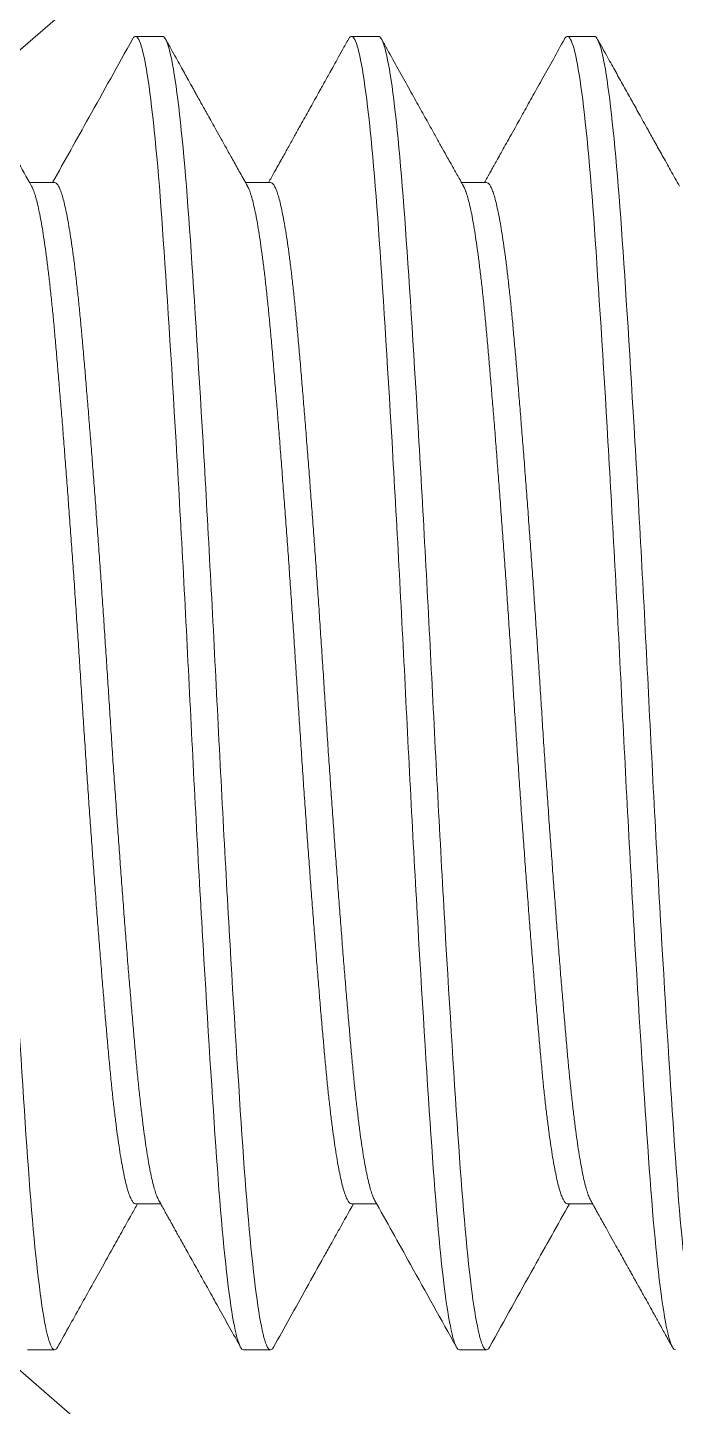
# Model space of a CAD drawing. Extents: x -82 to 113, y -82 to 93.
# Drawn here: x 6.8682 to 6.962, y 71.2139 to 71.4134 of the extents above; entities that cross this region are included whole.
import ezdxf

# ---------------------------------------------------------------- set-up
doc = ezdxf.new("R2010")
doc.units = 0
doc.header["$MEASUREMENT"] = 0
doc.linetypes.add('SLD-Solid', pattern=[0])
doc.layers.get('0').update_dxf_attribs({"linetype": 'CONTINUOUS'})
doc.layers.add('INERTIA', color=7, linetype='CONTINUOUS')

# ---------------------------------------------------------------- blocks, each defined once
blk = doc.blocks.new('no 10 1 in')
at = {"color": 7, "linetype": 'SLD-Solid', "lineweight": 15}
for p, q in [((0.59375, 0.095), (0.58984, 0.095)), ((0.625, 0.095), (0.62109, 0.095)), ((0.65625, 0.095), (0.65234, 0.095)), ((0.57813, 0.07386), (0.5745, 0.07386)), ((0.60937, 0.07386), (0.60575, 0.07386)), ((0.64063, 0.07386), (0.637, 0.07386)), ((0.58984, -0.07386), (0.59347, -0.07386)), ((0.62109, -0.07386), (0.62472, -0.07386)), ((0.65234, -0.07386), (0.65597, -0.07386)), ((0.57422, -0.095), (0.57813, -0.095)), ((0.60547, -0.095), (0.60937, -0.095)), ((0.63672, -0.095), (0.64063, -0.095))]:
    blk.add_line(p, q, dxfattribs=at)
for points, knots in [([(0.57422, -0.095), (0.57362, -0.095), (0.57294, -0.09259), (0.57159, -0.08295), (0.57091, -0.07574), (0.56971, -0.05861), (0.56904, -0.04799), (0.56768, -0.02472), (0.56701, -0.01212), (0.5658, 0.01212), (0.56513, 0.02472), (0.56378, 0.04799), (0.5631, 0.05861), (0.5619, 0.07574), (0.56122, 0.08295), (0.55987, 0.09259), (0.5592, 0.095), (0.55859, 0.095)], [0, 0, 0, 0, 0.125, 0.125, 0.25, 0.25, 0.375, 0.375, 0.5, 0.5, 0.625, 0.625, 0.75, 0.75, 0.875, 0.875, 1, 1, 1, 1]), ([(0.57813, -0.095), (0.57752, -0.095), (0.57685, -0.09259), (0.5755, -0.08295), (0.57482, -0.07574), (0.57362, -0.05861), (0.57294, -0.04799), (0.57159, -0.02472), (0.57091, -0.01212), (0.56971, 0.01212), (0.56904, 0.02472), (0.56768, 0.04799), (0.56701, 0.05861), (0.5658, 0.07574), (0.56513, 0.08295), (0.56378, 0.09259), (0.5631, 0.095), (0.5625, 0.095)], [0, 0, 0, 0, 0.125, 0.125, 0.25, 0.25, 0.375, 0.375, 0.5, 0.5, 0.625, 0.625, 0.75, 0.75, 0.875, 0.875, 1, 1, 1, 1]), ([(0.57479, 0.07333), (0.57446, 0.07394), (0.57381, 0.07509), (0.57289, 0.07675), (0.57205, 0.07825), (0.5713, 0.0796), (0.57063, 0.08079), (0.57006, 0.08183), (0.56956, 0.08271), (0.56916, 0.08343), (0.56886, 0.08397), (0.56865, 0.08435), (0.56852, 0.08459), (0.56843, 0.08475), (0.56834, 0.0849), (0.56823, 0.0851), (0.56807, 0.08539), (0.56786, 0.08577), (0.56758, 0.08626), (0.56724, 0.08687), (0.5668, 0.08767), (0.56624, 0.08868), (0.56555, 0.08991), (0.56477, 0.09131), (0.56389, 0.09289), (0.56327, 0.09401), (0.56294, 0.0946)], [0, 0, 0, 0, 0.085241, 0.163189, 0.23384, 0.29719, 0.353236, 0.401975, 0.443405, 0.477521, 0.504324, 0.519625, 0.53081, 0.53788, 0.542661, 0.552191, 0.565599, 0.583098, 0.60614, 0.635, 0.669679, 0.718974, 0.776651, 0.842714, 0.917162, 1, 1, 1, 1]), ([(0.5894, 0.0946), (0.58726, 0.09074), (0.58341, 0.08383), (0.57955, 0.07692), (0.57784, 0.07386)], [0, 0, 0, 0, 0.55731, 1, 1, 1, 1]), ([(0.58984, 0.095), (0.58978, 0.09498), (0.58965, 0.09495), (0.5895, 0.09479), (0.58942, 0.09462), (0.5894, 0.09458)], [0, 0, 0, 0, 0.4349247, 0.8729984, 1, 1, 1, 1]), ([(0.60547, -0.095), (0.60487, -0.095), (0.60419, -0.09259), (0.60284, -0.08295), (0.60216, -0.07574), (0.60096, -0.05861), (0.60029, -0.04799), (0.59893, -0.02472), (0.59826, -0.01212), (0.59705, 0.01212), (0.59638, 0.02472), (0.59503, 0.04799), (0.59435, 0.05861), (0.59315, 0.07574), (0.59247, 0.08295), (0.59112, 0.09259), (0.59045, 0.095), (0.58984, 0.095)], [0, 0, 0, 0, 0.125, 0.125, 0.25, 0.25, 0.375, 0.375, 0.5, 0.5, 0.625, 0.625, 0.75, 0.75, 0.875, 0.875, 1, 1, 1, 1]), ([(0.60937, -0.095), (0.60877, -0.095), (0.6081, -0.09259), (0.60675, -0.08295), (0.60607, -0.07574), (0.60487, -0.05861), (0.60419, -0.04799), (0.60284, -0.02472), (0.60216, -0.01212), (0.60096, 0.01212), (0.60029, 0.02472), (0.59893, 0.04799), (0.59826, 0.05861), (0.59705, 0.07574), (0.59638, 0.08295), (0.59503, 0.09259), (0.59435, 0.095), (0.59375, 0.095)], [0, 0, 0, 0, 0.125, 0.125, 0.25, 0.25, 0.375, 0.375, 0.5, 0.5, 0.625, 0.625, 0.75, 0.75, 0.875, 0.875, 1, 1, 1, 1]), ([(0.60604, 0.07333), (0.60431, 0.07643), (0.60036, 0.08352), (0.59641, 0.09061), (0.59419, 0.0946)], [0, 0, 0, 0, 0.437648, 1, 1, 1, 1]), ([(0.62065, 0.0946), (0.61908, 0.09177), (0.61665, 0.08741), (0.6139, 0.08248), (0.6123, 0.07961), (0.61088, 0.07706), (0.60977, 0.07508), (0.60909, 0.07386)], [0, 0, 0, 0, 0.408595, 0.630605, 0.713883, 0.823299, 1, 1, 1, 1]), ([(0.62109, 0.095), (0.62103, 0.09498), (0.6209, 0.09495), (0.62075, 0.09479), (0.62067, 0.09462), (0.62065, 0.09458)], [0, 0, 0, 0, 0.435094, 0.873338, 1, 1, 1, 1]), ([(0.63672, -0.095), (0.63612, -0.095), (0.63544, -0.09259), (0.63409, -0.08295), (0.63341, -0.07574), (0.63221, -0.05861), (0.63154, -0.04799), (0.63018, -0.02472), (0.62951, -0.01212), (0.6283, 0.01212), (0.62763, 0.02472), (0.62628, 0.04799), (0.6256, 0.05861), (0.6244, 0.07574), (0.62372, 0.08295), (0.62237, 0.09259), (0.6217, 0.095), (0.62109, 0.095)], [0, 0, 0, 0, 0.125, 0.125, 0.25, 0.25, 0.375, 0.375, 0.5, 0.5, 0.625, 0.625, 0.75, 0.75, 0.875, 0.875, 1, 1, 1, 1]), ([(0.64063, -0.095), (0.64002, -0.095), (0.63935, -0.09259), (0.638, -0.08295), (0.63732, -0.07574), (0.63612, -0.05861), (0.63544, -0.04799), (0.63409, -0.02472), (0.63341, -0.01212), (0.63221, 0.01212), (0.63154, 0.02472), (0.63018, 0.04799), (0.62951, 0.05861), (0.6283, 0.07574), (0.62763, 0.08295), (0.62628, 0.09259), (0.6256, 0.095), (0.625, 0.095)], [0, 0, 0, 0, 0.125, 0.125, 0.25, 0.25, 0.375, 0.375, 0.5, 0.5, 0.625, 0.625, 0.75, 0.75, 0.875, 0.875, 1, 1, 1, 1]), ([(0.63729, 0.07333), (0.63712, 0.07364), (0.6368, 0.07422), (0.63635, 0.07503), (0.63597, 0.07571), (0.63566, 0.07626), (0.63542, 0.07669), (0.63525, 0.077), (0.63512, 0.07724), (0.635, 0.07745), (0.63487, 0.07769), (0.63471, 0.07796), (0.63453, 0.07828), (0.63433, 0.07865), (0.63402, 0.0792), (0.6336, 0.07996), (0.63304, 0.08096), (0.63224, 0.0824), (0.63119, 0.08428), (0.62988, 0.08663), (0.62848, 0.08914), (0.62699, 0.09181), (0.62597, 0.09365), (0.62544, 0.0946)], [0, 0, 0, 0, 0.0438921, 0.0818182, 0.1137747, 0.1397621, 0.1597777, 0.173821, 0.184196, 0.1930908, 0.2040588, 0.2171003, 0.2322155, 0.2494046, 0.2686671, 0.3093699, 0.3570461, 0.4100567, 0.5125443, 0.6227752, 0.7407569, 0.8664955, 1, 1, 1, 1]), ([(0.6519, 0.0946), (0.6513, 0.09352), (0.65013, 0.09141), (0.64842, 0.08834), (0.6468, 0.08543), (0.64527, 0.08269), (0.64383, 0.08012), (0.64249, 0.07771), (0.64134, 0.07564), (0.64063, 0.07438), (0.64034, 0.07386)], [0, 0, 0, 0, 0.156187, 0.304361, 0.444526, 0.576687, 0.70085, 0.817017, 0.925193, 1, 1, 1, 1]), ([(0.65234, 0.095), (0.65228, 0.09498), (0.65215, 0.09495), (0.652, 0.09479), (0.65192, 0.09462), (0.6519, 0.09458)], [0, 0, 0, 0, 0.434965, 0.873079, 1, 1, 1, 1]), ([(0.66797, -0.095), (0.66737, -0.095), (0.66669, -0.09259), (0.66534, -0.08295), (0.66466, -0.07574), (0.66346, -0.05861), (0.66279, -0.04799), (0.66143, -0.02472), (0.66076, -0.01212), (0.65955, 0.01212), (0.65888, 0.02472), (0.65753, 0.04799), (0.65685, 0.05861), (0.65565, 0.07574), (0.65497, 0.08295), (0.65362, 0.09259), (0.65295, 0.095), (0.65234, 0.095)], [0, 0, 0, 0, 0.125, 0.125, 0.25, 0.25, 0.375, 0.375, 0.5, 0.5, 0.625, 0.625, 0.75, 0.75, 0.875, 0.875, 1, 1, 1, 1]), ([(0.59317, -0.07331), (0.59313, -0.07324), (0.59301, -0.07302), (0.5928, -0.07248), (0.59255, -0.07169), (0.5923, -0.07073), (0.59205, -0.0696), (0.5918, -0.0683), (0.59155, -0.06683), (0.5913, -0.06518), (0.59105, -0.06337), (0.5908, -0.06141), (0.59055, -0.0593), (0.59031, -0.05707), (0.59007, -0.05472), (0.58984, -0.05225), (0.58961, -0.04966), (0.58938, -0.04694), (0.58914, -0.04409), (0.58889, -0.04112), (0.58864, -0.03805), (0.5884, -0.0349), (0.58815, -0.03167), (0.5879, -0.02836), (0.58765, -0.02497), (0.58739, -0.02149), (0.58714, -0.01794), (0.58689, -0.01436), (0.58665, -0.01077), (0.5864, -0.00717), (0.58617, -0.00358), (0.58594, 0), (0.58571, 0.00357), (0.58547, 0.00715), (0.58523, 0.01075), (0.58499, 0.01433), (0.58474, 0.01788), (0.58449, 0.02138), (0.58424, 0.02481), (0.58399, 0.02819), (0.58374, 0.03152), (0.58349, 0.0348), (0.58323, 0.038), (0.58298, 0.04109), (0.58274, 0.04407), (0.5825, 0.04693), (0.58226, 0.04965), (0.58203, 0.05224), (0.5818, 0.05471), (0.58157, 0.05706), (0.58133, 0.05929), (0.58108, 0.06139), (0.58083, 0.06334), (0.58058, 0.06513), (0.58033, 0.06676), (0.58008, 0.06823), (0.57983, 0.06954), (0.57958, 0.0707), (0.57933, 0.07168), (0.57908, 0.07248), (0.57883, 0.0731), (0.57859, 0.07354), (0.57835, 0.07381), (0.5782, 0.07384), (0.57813, 0.07386)], [0, 0, 0, 0, 0.008739, 0.025047, 0.041436, 0.057592, 0.073788, 0.090004, 0.10622, 0.122748, 0.139235, 0.15566, 0.172005, 0.18825, 0.204375, 0.220364, 0.236318, 0.252408, 0.268617, 0.284926, 0.301315, 0.317471, 0.333667, 0.349882, 0.366099, 0.382626, 0.399113, 0.415539, 0.431884, 0.448128, 0.464254, 0.480243, 0.496197, 0.512287, 0.528496, 0.544804, 0.561193, 0.577349, 0.593545, 0.609761, 0.625977, 0.642505, 0.658992, 0.675417, 0.691762, 0.708007, 0.724132, 0.740121, 0.756075, 0.772166, 0.788374, 0.804683, 0.821072, 0.837228, 0.853424, 0.86964, 0.885856, 0.902383, 0.91887, 0.935296, 0.951641, 0.967885, 0.984011, 1, 1, 1, 1]), ([(0.62442, -0.07331), (0.62438, -0.07324), (0.62426, -0.07303), (0.62405, -0.07248), (0.6238, -0.07169), (0.62355, -0.07073), (0.6233, -0.0696), (0.62305, -0.0683), (0.6228, -0.06683), (0.62255, -0.06518), (0.6223, -0.06337), (0.62205, -0.06141), (0.6218, -0.0593), (0.62156, -0.05707), (0.62132, -0.05472), (0.62109, -0.05225), (0.62086, -0.04966), (0.62063, -0.04694), (0.62039, -0.04409), (0.62014, -0.04112), (0.61989, -0.03805), (0.61965, -0.0349), (0.6194, -0.03167), (0.61915, -0.02836), (0.6189, -0.02497), (0.61864, -0.02149), (0.61839, -0.01794), (0.61814, -0.01436), (0.6179, -0.01077), (0.61765, -0.00717), (0.61742, -0.00358), (0.61719, 0), (0.61696, 0.00357), (0.61672, 0.00715), (0.61648, 0.01075), (0.61624, 0.01433), (0.61599, 0.01788), (0.61574, 0.02138), (0.61549, 0.02481), (0.61524, 0.02819), (0.61499, 0.03152), (0.61474, 0.0348), (0.61448, 0.038), (0.61423, 0.04109), (0.61399, 0.04407), (0.61375, 0.04693), (0.61351, 0.04965), (0.61328, 0.05224), (0.61305, 0.05471), (0.61282, 0.05706), (0.61258, 0.05929), (0.61233, 0.06139), (0.61208, 0.06334), (0.61183, 0.06513), (0.61158, 0.06676), (0.61133, 0.06823), (0.61108, 0.06954), (0.61083, 0.0707), (0.61058, 0.07168), (0.61033, 0.07248), (0.61008, 0.0731), (0.60984, 0.07354), (0.6096, 0.07381), (0.60945, 0.07384), (0.60937, 0.07386)], [0, 0, 0, 0, 0.008749, 0.025057, 0.041446, 0.057602, 0.073798, 0.090014, 0.10623, 0.122757, 0.139244, 0.155669, 0.172014, 0.188258, 0.204384, 0.220373, 0.236326, 0.252416, 0.268625, 0.284933, 0.301322, 0.317478, 0.333674, 0.349889, 0.366106, 0.382633, 0.399119, 0.415545, 0.43189, 0.448134, 0.46426, 0.480248, 0.496202, 0.512292, 0.528501, 0.544809, 0.561198, 0.577354, 0.593549, 0.609765, 0.625981, 0.642509, 0.658995, 0.675421, 0.691765, 0.70801, 0.724135, 0.740124, 0.756078, 0.772168, 0.788376, 0.804685, 0.821074, 0.83723, 0.853425, 0.869641, 0.885857, 0.902384, 0.918871, 0.935297, 0.951641, 0.967886, 0.984011, 1, 1, 1, 1]), ([(0.65567, -0.07331), (0.65563, -0.07324), (0.65551, -0.07302), (0.6553, -0.07248), (0.65505, -0.07169), (0.6548, -0.07073), (0.65455, -0.0696), (0.6543, -0.0683), (0.65405, -0.06683), (0.6538, -0.06518), (0.65355, -0.06337), (0.6533, -0.06141), (0.65305, -0.0593), (0.65281, -0.05707), (0.65257, -0.05472), (0.65234, -0.05225), (0.65211, -0.04966), (0.65188, -0.04694), (0.65164, -0.04409), (0.65139, -0.04112), (0.65114, -0.03805), (0.6509, -0.0349), (0.65065, -0.03167), (0.6504, -0.02836), (0.65015, -0.02497), (0.64989, -0.02149), (0.64964, -0.01794), (0.64939, -0.01436), (0.64915, -0.01077), (0.6489, -0.00717), (0.64867, -0.00358), (0.64844, 0), (0.64821, 0.00357), (0.64797, 0.00715), (0.64773, 0.01075), (0.64749, 0.01433), (0.64724, 0.01788), (0.64699, 0.02138), (0.64674, 0.02481), (0.64649, 0.02819), (0.64624, 0.03152), (0.64599, 0.0348), (0.64573, 0.038), (0.64548, 0.04109), (0.64524, 0.04407), (0.645, 0.04693), (0.64476, 0.04965), (0.64453, 0.05224), (0.6443, 0.05471), (0.64407, 0.05706), (0.64383, 0.05929), (0.64358, 0.06139), (0.64333, 0.06334), (0.64308, 0.06513), (0.64283, 0.06676), (0.64258, 0.06823), (0.64233, 0.06954), (0.64208, 0.0707), (0.64183, 0.07168), (0.64158, 0.07248), (0.64133, 0.0731), (0.64109, 0.07354), (0.64085, 0.07381), (0.6407, 0.07384), (0.64063, 0.07386)], [0, 0, 0, 0, 0.00874, 0.025049, 0.041438, 0.057594, 0.07379, 0.090005, 0.106222, 0.122749, 0.139236, 0.155662, 0.172007, 0.188251, 0.204377, 0.220366, 0.23632, 0.25241, 0.268618, 0.284927, 0.301316, 0.317472, 0.333668, 0.349884, 0.3661, 0.382627, 0.399114, 0.41554, 0.431885, 0.448129, 0.464255, 0.480244, 0.496198, 0.512288, 0.528496, 0.544805, 0.561194, 0.57735, 0.593546, 0.609762, 0.625978, 0.642505, 0.658992, 0.675418, 0.691763, 0.708007, 0.724133, 0.740122, 0.756076, 0.772166, 0.788374, 0.804683, 0.821072, 0.837228, 0.853424, 0.86964, 0.885856, 0.902383, 0.91887, 0.935296, 0.951641, 0.967885, 0.984011, 1, 1, 1, 1]), ([(0.58984, -0.07386), (0.58977, -0.07384), (0.58961, -0.07381), (0.58938, -0.07354), (0.58914, -0.0731), (0.58889, -0.07249), (0.58864, -0.07169), (0.5884, -0.07073), (0.58815, -0.0696), (0.5879, -0.0683), (0.58765, -0.06683), (0.58739, -0.06518), (0.58714, -0.06337), (0.58689, -0.06141), (0.58665, -0.0593), (0.5864, -0.05707), (0.58617, -0.05472), (0.58594, -0.05225), (0.58571, -0.04966), (0.58547, -0.04694), (0.58523, -0.04409), (0.58499, -0.04112), (0.58474, -0.03805), (0.58449, -0.0349), (0.58424, -0.03167), (0.58399, -0.02836), (0.58374, -0.02497), (0.58349, -0.02149), (0.58323, -0.01794), (0.58298, -0.01436), (0.58274, -0.01077), (0.5825, -0.00717), (0.58226, -0.00358), (0.58203, 0), (0.5818, 0.00357), (0.58157, 0.00715), (0.58133, 0.01075), (0.58108, 0.01433), (0.58083, 0.01788), (0.58058, 0.02138), (0.58033, 0.02481), (0.58008, 0.02819), (0.57983, 0.03152), (0.57958, 0.0348), (0.57933, 0.038), (0.57908, 0.04109), (0.57883, 0.04407), (0.57859, 0.04693), (0.57835, 0.04965), (0.57813, 0.05224), (0.5779, 0.05471), (0.57766, 0.05706), (0.57742, 0.05929), (0.57717, 0.06139), (0.57693, 0.06334), (0.57668, 0.06513), (0.57643, 0.06676), (0.57618, 0.06823), (0.57593, 0.06954), (0.57567, 0.0707), (0.57542, 0.07168), (0.57517, 0.07247), (0.57496, 0.07302), (0.57484, 0.07324), (0.57479, 0.07331)], [0, 0, 0, 0, 0.0159537, 0.0320436, 0.0482519, 0.0645601, 0.0809491, 0.097105, 0.1133004, 0.129516, 0.1457321, 0.1622593, 0.1787458, 0.1951714, 0.2115159, 0.2277603, 0.2438857, 0.2598745, 0.2758282, 0.291918, 0.3081263, 0.3244346, 0.3408236, 0.3569794, 0.3731749, 0.3893905, 0.4056066, 0.4221337, 0.4386203, 0.4550458, 0.4713904, 0.4876347, 0.5037601, 0.5197489, 0.5357026, 0.5517925, 0.5680008, 0.584309, 0.600698, 0.6168539, 0.6330493, 0.6492649, 0.665481, 0.6820082, 0.6984947, 0.7149203, 0.7312648, 0.7475092, 0.7636346, 0.7796233, 0.7955771, 0.8116669, 0.8278752, 0.8441834, 0.8605725, 0.8767283, 0.8929238, 0.9091394, 0.9253555, 0.9418826, 0.9583692, 0.9747947, 0.9911393, 1, 1, 1, 1]), ([(0.62109, -0.07386), (0.62102, -0.07384), (0.62086, -0.07381), (0.62063, -0.07354), (0.62039, -0.0731), (0.62014, -0.07249), (0.61989, -0.07169), (0.61965, -0.07073), (0.6194, -0.0696), (0.61915, -0.0683), (0.6189, -0.06683), (0.61864, -0.06518), (0.61839, -0.06337), (0.61814, -0.06141), (0.6179, -0.0593), (0.61765, -0.05707), (0.61742, -0.05472), (0.61719, -0.05225), (0.61696, -0.04966), (0.61672, -0.04694), (0.61648, -0.04409), (0.61624, -0.04112), (0.61599, -0.03805), (0.61574, -0.0349), (0.61549, -0.03167), (0.61524, -0.02836), (0.61499, -0.02497), (0.61474, -0.02149), (0.61448, -0.01794), (0.61423, -0.01436), (0.61399, -0.01077), (0.61375, -0.00717), (0.61351, -0.00358), (0.61328, 0), (0.61305, 0.00357), (0.61282, 0.00715), (0.61258, 0.01075), (0.61233, 0.01433), (0.61208, 0.01788), (0.61183, 0.02138), (0.61158, 0.02481), (0.61133, 0.02819), (0.61108, 0.03152), (0.61083, 0.0348), (0.61058, 0.038), (0.61033, 0.04109), (0.61008, 0.04407), (0.60984, 0.04693), (0.6096, 0.04965), (0.60938, 0.05224), (0.60915, 0.05471), (0.60891, 0.05706), (0.60867, 0.05929), (0.60842, 0.06139), (0.60818, 0.06334), (0.60793, 0.06513), (0.60768, 0.06676), (0.60743, 0.06823), (0.60718, 0.06954), (0.60692, 0.0707), (0.60667, 0.07168), (0.60642, 0.07247), (0.60621, 0.07302), (0.60609, 0.07324), (0.60604, 0.07331)], [0, 0, 0, 0, 0.015954, 0.032044, 0.048252, 0.064561, 0.08095, 0.097106, 0.113301, 0.129517, 0.145733, 0.162261, 0.178747, 0.195173, 0.211518, 0.227762, 0.243888, 0.259877, 0.275831, 0.291921, 0.308129, 0.324438, 0.340827, 0.356983, 0.373178, 0.389394, 0.40561, 0.422138, 0.438624, 0.45505, 0.471395, 0.487639, 0.503765, 0.519754, 0.535708, 0.551797, 0.568006, 0.584314, 0.600703, 0.616859, 0.633055, 0.649271, 0.665487, 0.682014, 0.698501, 0.714927, 0.731271, 0.747516, 0.763642, 0.77963, 0.795584, 0.811674, 0.827883, 0.844191, 0.86058, 0.876736, 0.892932, 0.909148, 0.925364, 0.941891, 0.958378, 0.974804, 0.991148, 1, 1, 1, 1]), ([(0.65234, -0.07386), (0.65227, -0.07384), (0.65211, -0.07381), (0.65188, -0.07354), (0.65164, -0.0731), (0.65139, -0.07249), (0.65114, -0.07169), (0.6509, -0.07073), (0.65065, -0.0696), (0.6504, -0.0683), (0.65015, -0.06683), (0.64989, -0.06518), (0.64964, -0.06337), (0.64939, -0.06141), (0.64915, -0.0593), (0.6489, -0.05707), (0.64867, -0.05472), (0.64844, -0.05225), (0.64821, -0.04966), (0.64797, -0.04694), (0.64773, -0.04409), (0.64749, -0.04112), (0.64724, -0.03805), (0.64699, -0.0349), (0.64674, -0.03167), (0.64649, -0.02836), (0.64624, -0.02497), (0.64599, -0.02149), (0.64573, -0.01794), (0.64548, -0.01436), (0.64524, -0.01077), (0.645, -0.00717), (0.64476, -0.00358), (0.64453, 0), (0.6443, 0.00357), (0.64407, 0.00715), (0.64383, 0.01075), (0.64358, 0.01433), (0.64333, 0.01788), (0.64308, 0.02138), (0.64283, 0.02481), (0.64258, 0.02819), (0.64233, 0.03152), (0.64208, 0.0348), (0.64183, 0.038), (0.64158, 0.04109), (0.64133, 0.04407), (0.64109, 0.04693), (0.64085, 0.04965), (0.64063, 0.05224), (0.6404, 0.05471), (0.64016, 0.05706), (0.63992, 0.05929), (0.63967, 0.06139), (0.63943, 0.06334), (0.63918, 0.06513), (0.63893, 0.06676), (0.63868, 0.06823), (0.63843, 0.06954), (0.63817, 0.0707), (0.63792, 0.07168), (0.63767, 0.07247), (0.63746, 0.07302), (0.63734, 0.07324), (0.63729, 0.07331)], [0, 0, 0, 0, 0.015954, 0.0320441, 0.0482526, 0.0645611, 0.0809503, 0.0971064, 0.1133021, 0.129518, 0.1457343, 0.1622617, 0.1787485, 0.1951743, 0.2115191, 0.2277637, 0.2438894, 0.2598784, 0.2758324, 0.2919224, 0.308131, 0.3244395, 0.3408287, 0.3569848, 0.3731805, 0.3893964, 0.4056127, 0.4221401, 0.4386269, 0.4550527, 0.4713975, 0.4876421, 0.5037678, 0.5197568, 0.5357107, 0.5518008, 0.5680093, 0.5843178, 0.6007071, 0.6168632, 0.6330589, 0.6492748, 0.6654911, 0.6820185, 0.6985053, 0.7149311, 0.7312759, 0.7475205, 0.7636461, 0.7796351, 0.7955891, 0.8116792, 0.8278877, 0.8441962, 0.8605855, 0.8767416, 0.8929373, 0.9091531, 0.9253695, 0.9418969, 0.9583837, 0.9748094, 0.9911543, 1, 1, 1, 1]), ([(0.56192, -0.07333), (0.56235, -0.0741), (0.56318, -0.07558), (0.56437, -0.07771), (0.56545, -0.07965), (0.56637, -0.08129), (0.56713, -0.08267), (0.56776, -0.0838), (0.56833, -0.08482), (0.56888, -0.08581), (0.56944, -0.0868), (0.57001, -0.08783), (0.57058, -0.08885), (0.57114, -0.08987), (0.57173, -0.09091), (0.57235, -0.09203), (0.57304, -0.09327), (0.57352, -0.09414), (0.57378, -0.0946)], [0, 0, 0, 0, 0.108813, 0.208832, 0.30005, 0.382459, 0.441024, 0.494145, 0.541819, 0.58515, 0.633754, 0.68207, 0.730095, 0.777831, 0.825457, 0.877404, 0.935585, 1, 1, 1, 1]), ([(0.59317, -0.07333), (0.59334, -0.07363), (0.59365, -0.07419), (0.59411, -0.075), (0.59454, -0.07578), (0.59499, -0.07659), (0.59555, -0.07758), (0.59621, -0.07877), (0.59699, -0.08017), (0.59795, -0.08189), (0.59909, -0.08394), (0.60044, -0.08636), (0.60188, -0.08895), (0.60342, -0.09171), (0.60448, -0.09362), (0.60503, -0.0946)], [0, 0, 0, 0, 0.04245, 0.079078, 0.113892, 0.152141, 0.193848, 0.253696, 0.319479, 0.391099, 0.49634, 0.609843, 0.731617, 0.861667, 1, 1, 1, 1]), ([(0.62442, -0.07333), (0.62478, -0.07397), (0.62546, -0.07519), (0.62645, -0.07696), (0.62735, -0.07858), (0.62817, -0.08005), (0.62891, -0.08137), (0.62957, -0.08255), (0.63014, -0.08358), (0.63064, -0.08447), (0.63105, -0.08521), (0.63136, -0.08578), (0.6316, -0.08619), (0.63176, -0.08648), (0.63191, -0.08675), (0.63209, -0.08709), (0.63235, -0.08755), (0.63268, -0.08814), (0.63309, -0.08888), (0.63358, -0.08976), (0.63415, -0.09077), (0.63479, -0.09192), (0.63551, -0.09321), (0.63601, -0.09412), (0.63628, -0.0946)], [0, 0, 0, 0, 0.089876, 0.172869, 0.248975, 0.318192, 0.380515, 0.435941, 0.484468, 0.526094, 0.560814, 0.588629, 0.606531, 0.619636, 0.629541, 0.644705, 0.666366, 0.694525, 0.729183, 0.770341, 0.818, 0.872162, 0.932827, 1, 1, 1, 1]), ([(0.65567, -0.07333), (0.6564, -0.07462), (0.65781, -0.07716), (0.6599, -0.08091), (0.66191, -0.08452), (0.66385, -0.088), (0.66571, -0.09134), (0.66693, -0.09353), (0.66753, -0.0946)], [0, 0, 0, 0, 0.182358, 0.358456, 0.528281, 0.691821, 0.849064, 1, 1, 1, 1]), ([(0.57857, -0.0946), (0.5791, -0.09364), (0.58014, -0.09177), (0.58166, -0.08904), (0.58309, -0.08648), (0.58443, -0.08407), (0.58554, -0.08208), (0.58643, -0.08049), (0.5871, -0.07929), (0.58769, -0.07822), (0.58821, -0.07729), (0.58866, -0.07649), (0.58897, -0.07593), (0.58919, -0.07554), (0.58935, -0.07525), (0.5896, -0.07479), (0.58987, -0.07432), (0.59006, -0.07397), (0.59013, -0.07386)], [0, 0, 0, 0, 0.138931, 0.270248, 0.393958, 0.510067, 0.618582, 0.682304, 0.740247, 0.79173, 0.836759, 0.875331, 0.907452, 0.917855, 0.931836, 0.94958, 0.983254, 1, 1, 1, 1]), ([(0.60982, -0.0946), (0.61011, -0.09408), (0.61065, -0.09311), (0.61141, -0.09174), (0.61206, -0.09056), (0.61262, -0.08957), (0.61307, -0.08876), (0.6134, -0.08817), (0.61362, -0.08776), (0.61375, -0.08753), (0.61383, -0.08739), (0.61388, -0.0873), (0.61393, -0.08721), (0.61402, -0.08705), (0.61417, -0.08678), (0.61441, -0.08635), (0.61474, -0.08576), (0.61517, -0.08499), (0.61568, -0.08407), (0.61628, -0.08299), (0.61697, -0.08176), (0.61774, -0.08037), (0.6186, -0.07883), (0.61955, -0.07713), (0.62048, -0.07546), (0.6211, -0.07435), (0.62138, -0.07386)], [0, 0, 0, 0, 0.07479, 0.14062, 0.197492, 0.24541, 0.284376, 0.31439, 0.331027, 0.342631, 0.348488, 0.351343, 0.355382, 0.361479, 0.375213, 0.394025, 0.423633, 0.4607, 0.505221, 0.557196, 0.616621, 0.683492, 0.757808, 0.839563, 0.928754, 1, 1, 1, 1]), ([(0.64107, -0.0946), (0.64317, -0.09081), (0.64702, -0.0839), (0.65088, -0.07699), (0.65263, -0.07386)], [0, 0, 0, 0, 0.546976, 1, 1, 1, 1]), ([(0.57857, -0.09458), (0.57856, -0.09461), (0.57847, -0.09478), (0.57833, -0.09494), (0.57819, -0.09498), (0.57813, -0.095)], [0, 0, 0, 0, 0.080536, 0.542003, 1, 1, 1, 1]), ([(0.60982, -0.09458), (0.60981, -0.09461), (0.60972, -0.09478), (0.60958, -0.09494), (0.60944, -0.09498), (0.60937, -0.095)], [0, 0, 0, 0, 0.080821, 0.542145, 1, 1, 1, 1]), ([(0.64107, -0.09458), (0.64106, -0.09461), (0.64097, -0.09478), (0.64083, -0.09494), (0.64069, -0.09498), (0.64063, -0.095)], [0, 0, 0, 0, 0.0809768, 0.5422225, 1, 1, 1, 1])]:
    blk.add_open_spline(points, degree=3, knots=knots, dxfattribs=at)
blk = doc.blocks.new('NO 10 500')
at = {"color": 7, "linetype": 'SLD-Solid', "lineweight": 15}
for p, q in [((0.09887, 0.09494), (0, 0.18089)), ((0, -0.18089), (0.09887, -0.09494))]:
    blk.add_line(p, q, dxfattribs=at)

msp = doc.modelspace()

# ---------------------------------------------------------------- block references
at = {"layer": 'INERTIA', "rotation": 180}
for name, p in [('no 10 1 in', (7.52446, 71.31712)), ('NO 10 500', (6.96534, 71.31466))]:
    msp.add_blockref(name, p, dxfattribs=at)

doc.saveas('drawing.dxf')
